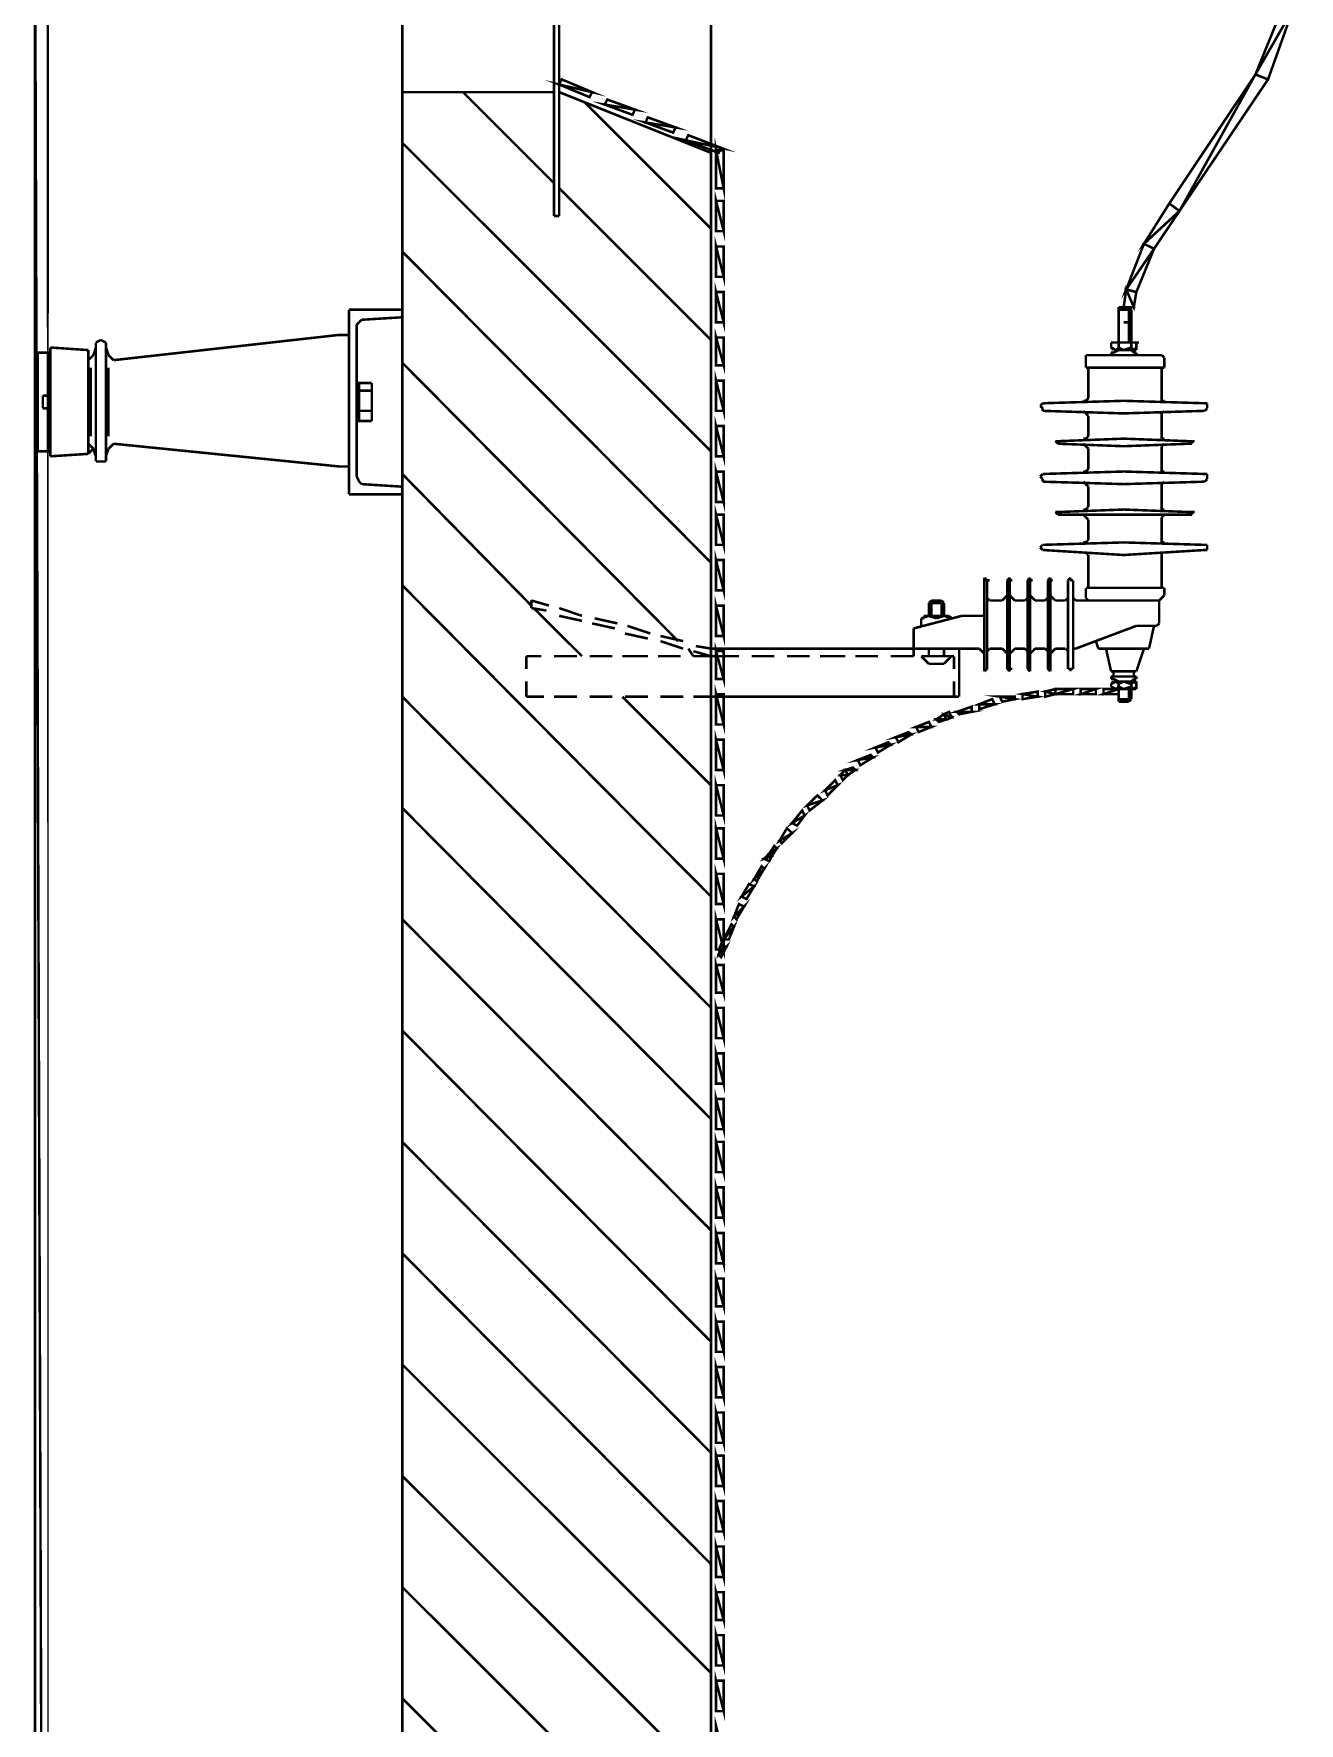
# Model space of a CAD drawing. Header units: metres. Extents: x -593 to 248, y 430 to 1024.
# Drawn here: x -203.34 to -182.14, y 638.51 to 666.82 of the extents above; entities that cross this region are included whole.
import ezdxf

# ---------------------------------------------------------------- set-up
doc = ezdxf.new("R2010")
doc.units = ezdxf.units.M
doc.header["$MEASUREMENT"] = 0
for name, color, linetype in [('C00-00-00-BLACK', 7, 'Continuous'), ('C00-FF-00', 3, 'Continuous'), ('CFF-00-00', 1, 'Continuous')]:
    doc.layers.add(name, color=color, linetype=linetype)

msp = doc.modelspace()

# ---------------------------------------------------------------- linework, layer by layer
at = {"layer": 'C00-00-00-BLACK', "const_width": 0.0423}
for points in [[(-194.621, 663.765), (-194.621, 678.304)], [(-194.535, 678.304), (-194.535, 663.765)], [(-197.164, 670.293), (-197.164, 568.349)], [(-191.992, 670.039), (-191.992, 567.33)], [(-194.621, 665.842), (-197.164, 665.842)], [(-194.621, 664.315), (-196.148, 665.842)], [(-191.992, 664.824), (-194.535, 665.842)], [(-191.992, 663.553), (-194.112, 665.673)], [(-191.992, 659.823), (-197.164, 664.993)], [(-191.992, 661.689), (-194.535, 664.231)], [(-194.535, 663.765), (-194.621, 663.765)], [(-191.992, 657.957), (-197.164, 663.17)], [(-197.164, 662.196), (-198.056, 662.196)], [(-198.056, 659.101), (-198.056, 662.196)], [(-197.971, 662.196), (-198.056, 662.196)], [(-184.993, 662.239), (-185.163, 662.239)], [(-185.163, 662.239), (-185.163, 662.196)], [(-185.163, 661.646), (-185.163, 662.196)], [(-185.163, 661.646), (-185.163, 662.196)], [(-184.95, 662.196), (-185.163, 662.196)], [(-184.993, 662.239), (-184.95, 662.196)], [(-184.993, 661.646), (-184.993, 662.196)], [(-184.95, 661.646), (-184.95, 662.196)], [(-197.886, 661.985), (-197.929, 661.943)], [(-197.929, 661.943), (-197.929, 659.4)], [(-197.845, 662.027), (-197.886, 661.985)], [(-197.164, 662.069), (-197.845, 662.027)], [(-185.078, 661.985), (-184.993, 661.985)], [(-202.213, 661.689), (-202.297, 661.646)], [(-202.297, 661.646), (-202.297, 661.562)], [(-202.128, 661.646), (-202.213, 661.689)], [(-202.128, 661.562), (-202.128, 661.646)], [(-198.225, 661.773), (-202.001, 661.35)], [(-198.056, 661.773), (-198.225, 661.773)], [(-185.205, 661.646), (-185.289, 661.646)], [(-185.248, 661.646), (-185.289, 661.646)], [(-185.289, 661.646), (-185.289, 661.562)], [(-184.866, 661.646), (-185.248, 661.646)], [(-185.163, 661.646), (-185.205, 661.646)], [(-185.078, 661.646), (-185.163, 661.646)], [(-185.163, 661.562), (-185.163, 661.646)], [(-184.95, 661.646), (-185.078, 661.646)], [(-184.909, 661.646), (-184.95, 661.646)], [(-184.95, 661.562), (-184.95, 661.646)], [(-184.866, 661.646), (-184.909, 661.646)], [(-184.866, 661.646), (-184.824, 661.646)], [(-184.866, 661.562), (-184.866, 661.646)], [(-203.059, 661.477), (-203.273, 661.477)], [(-203.273, 661.477), (-203.273, 659.823)], [(-203.102, 661.477), (-203.102, 659.823)], [(-203.059, 661.562), (-203.059, 659.739)], [(-203.059, 661.562), (-202.424, 661.519)], [(-202.424, 661.519), (-202.424, 659.78)], [(-202.34, 661.434), (-202.424, 661.35)], [(-202.297, 661.562), (-202.34, 661.434)], [(-202.297, 661.562), (-202.297, 659.739)], [(-202.128, 661.562), (-202.085, 661.434)], [(-202.128, 661.562), (-202.128, 659.739)], [(-202.085, 661.434), (-202.001, 661.35)], [(-185.671, 661.434), (-185.712, 661.434)], [(-185.712, 661.434), (-185.712, 661.223)], [(-184.483, 661.434), (-185.671, 661.434)], [(-185.289, 661.562), (-185.205, 661.519)], [(-185.289, 661.562), (-185.248, 661.519)], [(-185.248, 661.477), (-185.289, 661.477)], [(-185.289, 661.477), (-185.289, 661.434)], [(-185.163, 661.519), (-185.248, 661.477)], [(-184.866, 661.519), (-185.248, 661.519)], [(-185.205, 661.519), (-185.163, 661.562)], [(-185.163, 661.562), (-185.078, 661.519)], [(-185.078, 661.519), (-184.95, 661.562)], [(-184.95, 661.562), (-184.909, 661.519)], [(-184.95, 661.519), (-184.909, 661.477)], [(-184.909, 661.519), (-184.866, 661.562)], [(-184.866, 661.477), (-184.909, 661.477)], [(-184.866, 661.562), (-184.866, 661.519)], [(-184.866, 661.434), (-184.866, 661.477)], [(-184.441, 661.434), (-184.483, 661.434)], [(-184.398, 661.393), (-184.441, 661.434)], [(-184.398, 661.393), (-184.398, 661.223)], [(-202.381, 661.223), (-202.381, 660.076)], [(-202.085, 661.223), (-202.085, 660.076)], [(-192.542, 656.642), (-197.164, 661.307)], [(-184.398, 661.223), (-185.712, 661.223)], [(-185.671, 661.223), (-185.671, 660.712)], [(-184.441, 661.223), (-184.441, 660.712)], [(-203.102, 660.754), (-203.186, 660.754)], [(-203.186, 660.754), (-203.143, 660.754)], [(-203.186, 660.542), (-203.186, 660.754)], [(-203.186, 660.754), (-203.186, 660.585)], [(-203.186, 660.754), (-203.186, 660.542)], [(-197.675, 660.967), (-197.929, 660.967)], [(-197.886, 660.967), (-197.886, 660.331)], [(-197.675, 660.839), (-197.886, 660.839)], [(-197.675, 660.967), (-197.675, 660.331)], [(-203.102, 660.542), (-203.186, 660.542)], [(-197.675, 660.501), (-197.886, 660.501)], [(-186.436, 660.628), (-186.477, 660.585)], [(-186.477, 660.585), (-186.436, 660.542)], [(-185.078, 660.669), (-186.436, 660.628)], [(-186.436, 660.628), (-186.393, 660.628)], [(-186.436, 660.542), (-186.436, 660.501)], [(-185.078, 660.458), (-186.436, 660.501)], [(-185.078, 660.458), (-186.436, 660.501)], [(-185.755, 660.669), (-185.712, 660.669)], [(-185.712, 660.458), (-185.755, 660.501)], [(-185.712, 660.669), (-185.671, 660.712)], [(-183.721, 660.628), (-185.078, 660.669)], [(-183.721, 660.501), (-185.078, 660.458)], [(-185.078, 660.458), (-183.721, 660.501)], [(-184.441, 660.712), (-184.441, 660.669)], [(-184.441, 660.669), (-184.398, 660.669)], [(-184.398, 660.501), (-184.441, 660.458)], [(-183.679, 660.628), (-183.721, 660.628)], [(-183.721, 660.501), (-183.679, 660.542)], [(-183.679, 660.585), (-183.679, 660.628)], [(-183.679, 660.542), (-183.679, 660.585)], [(-197.675, 660.331), (-197.929, 660.331)], [(-185.671, 660.415), (-185.712, 660.458)], [(-185.671, 660.415), (-185.671, 660.076)], [(-184.441, 660.458), (-184.441, 660.415)], [(-184.441, 660.415), (-184.441, 660.076)], [(-202.34, 659.866), (-202.424, 659.95)], [(-202.085, 659.866), (-202.043, 659.908)], [(-202.043, 659.908), (-202.001, 659.95)], [(-202.001, 659.95), (-198.225, 659.569)], [(-186.181, 659.992), (-186.223, 659.992)], [(-186.223, 659.992), (-186.181, 659.95)], [(-185.078, 660.035), (-186.181, 659.992)], [(-186.181, 659.992), (-186.14, 659.992)], [(-185.078, 659.908), (-186.181, 659.95)], [(-186.181, 659.95), (-186.14, 659.95)], [(-185.755, 660.035), (-185.712, 660.035)], [(-185.712, 659.908), (-185.755, 659.95)], [(-185.712, 660.035), (-185.671, 660.076)], [(-185.671, 659.866), (-185.712, 659.908)], [(-183.975, 659.992), (-185.078, 660.035)], [(-183.975, 659.95), (-185.078, 659.908)], [(-184.441, 660.076), (-184.441, 660.035)], [(-184.441, 660.035), (-184.398, 660.035)], [(-184.398, 659.95), (-184.441, 659.908)], [(-184.441, 659.908), (-184.441, 659.866)], [(-183.932, 659.992), (-183.975, 659.992)], [(-183.975, 659.95), (-183.932, 659.95)], [(-183.932, 659.95), (-183.932, 659.992)], [(-183.932, 659.992), (-183.891, 659.992)], [(-203.316, 659.823), (-203.102, 659.823)], [(-203.059, 659.823), (-203.273, 659.823)], [(-203.059, 659.739), (-202.424, 659.78)], [(-202.424, 659.78), (-202.34, 659.866)], [(-202.34, 659.866), (-202.297, 659.739)], [(-202.297, 659.739), (-202.297, 659.653)], [(-202.297, 659.653), (-202.213, 659.653)], [(-202.213, 659.653), (-202.128, 659.653)], [(-202.128, 659.739), (-202.085, 659.866)], [(-202.128, 659.653), (-202.128, 659.739)], [(-185.671, 659.866), (-185.671, 659.527)], [(-184.441, 659.866), (-184.441, 659.527)], [(-198.056, 659.569), (-198.225, 659.569)], [(-197.929, 659.4), (-197.886, 659.314)], [(-195.003, 657.238), (-197.164, 659.443)], [(-186.436, 659.443), (-186.477, 659.4)], [(-186.477, 659.4), (-186.436, 659.357)], [(-185.078, 659.484), (-186.436, 659.443)], [(-186.436, 659.443), (-186.393, 659.443)], [(-186.436, 659.357), (-186.436, 659.314)], [(-185.755, 659.484), (-185.712, 659.484)], [(-185.712, 659.484), (-185.671, 659.527)], [(-183.721, 659.443), (-185.078, 659.484)], [(-184.441, 659.527), (-184.441, 659.484)], [(-184.441, 659.484), (-184.398, 659.484)], [(-183.679, 659.443), (-183.721, 659.443)], [(-183.721, 659.314), (-183.679, 659.357)], [(-183.679, 659.4), (-183.679, 659.443)], [(-183.679, 659.357), (-183.679, 659.4)], [(-197.164, 659.101), (-198.056, 659.101)], [(-197.971, 659.101), (-198.056, 659.101)], [(-197.886, 659.314), (-197.845, 659.273)], [(-197.164, 659.23), (-197.845, 659.273)], [(-185.078, 659.273), (-186.436, 659.314)], [(-185.712, 659.273), (-185.755, 659.314)], [(-185.671, 659.23), (-185.712, 659.273)], [(-185.671, 659.23), (-185.671, 658.889)], [(-183.721, 659.314), (-185.078, 659.273)], [(-184.398, 659.314), (-184.441, 659.273)], [(-184.441, 659.273), (-184.441, 659.23)], [(-184.441, 659.23), (-184.441, 658.889)], [(-186.181, 658.805), (-186.223, 658.805)], [(-186.223, 658.805), (-186.181, 658.762)], [(-185.078, 658.847), (-186.181, 658.805)], [(-186.181, 658.805), (-186.14, 658.805)], [(-185.755, 658.847), (-185.712, 658.847)], [(-185.712, 658.847), (-185.671, 658.889)], [(-185.078, 658.847), (-183.975, 658.805)], [(-184.441, 658.889), (-184.441, 658.847)], [(-184.441, 658.847), (-184.398, 658.847)], [(-183.932, 658.805), (-183.975, 658.805)], [(-183.932, 658.762), (-183.932, 658.805)], [(-183.932, 658.805), (-183.891, 658.805)], [(-185.078, 658.762), (-186.181, 658.762)], [(-186.181, 658.762), (-186.14, 658.762)], [(-185.712, 658.719), (-185.755, 658.762)], [(-185.671, 658.678), (-185.712, 658.719)], [(-185.671, 658.678), (-185.671, 658.339)], [(-183.975, 658.762), (-185.078, 658.762)], [(-184.398, 658.762), (-184.441, 658.719)], [(-184.441, 658.719), (-184.441, 658.678)], [(-184.441, 658.678), (-184.441, 658.339)], [(-183.975, 658.762), (-183.932, 658.762)], [(-186.436, 658.255), (-186.477, 658.212)], [(-186.477, 658.212), (-186.436, 658.169)], [(-185.078, 658.296), (-186.436, 658.255)], [(-186.436, 658.255), (-186.393, 658.255)], [(-185.755, 658.296), (-185.712, 658.296)], [(-185.712, 658.296), (-185.671, 658.339)], [(-183.721, 658.255), (-185.078, 658.296)], [(-184.441, 658.339), (-184.441, 658.296)], [(-184.441, 658.296), (-184.398, 658.296)], [(-183.679, 658.255), (-183.721, 658.255)], [(-183.679, 658.212), (-183.679, 658.255)], [(-183.679, 658.169), (-183.679, 658.212)], [(-185.078, 658.085), (-186.436, 658.169)], [(-186.436, 658.169), (-186.393, 658.169)], [(-185.712, 658.127), (-185.755, 658.127)], [(-185.671, 658.085), (-185.712, 658.127)], [(-185.671, 658.085), (-185.671, 657.534)], [(-183.721, 658.169), (-185.078, 658.085)], [(-184.398, 658.127), (-184.441, 658.127)], [(-184.441, 658.127), (-184.441, 658.085)], [(-184.441, 658.085), (-184.441, 657.534)], [(-183.721, 658.169), (-183.679, 658.169)], [(-187.366, 657.661), (-187.412, 657.704)], [(-187.412, 657.704), (-187.412, 657.661)], [(-187.412, 657.661), (-187.412, 656.177)], [(-187.412, 657.661), (-187.366, 657.661)], [(-187.366, 657.661), (-187.366, 656.177)], [(-187.366, 657.661), (-187.325, 657.661)], [(-186.986, 657.704), (-187.029, 657.661)], [(-187.029, 657.661), (-187.029, 656.177)], [(-186.986, 657.661), (-186.986, 657.704)], [(-186.986, 657.661), (-186.986, 656.177)], [(-186.986, 657.661), (-186.943, 657.661)], [(-186.647, 657.704), (-186.689, 657.661)], [(-186.689, 657.661), (-186.689, 656.177)], [(-186.689, 657.661), (-186.647, 657.661)], [(-186.647, 657.661), (-186.647, 657.704)], [(-186.647, 657.661), (-186.647, 656.177)], [(-186.647, 657.661), (-186.604, 657.661)], [(-186.308, 657.704), (-186.35, 657.661)], [(-186.35, 657.661), (-186.35, 656.177)], [(-186.35, 657.661), (-186.308, 657.661)], [(-186.308, 657.661), (-186.308, 657.704)], [(-186.308, 657.661), (-186.308, 656.177)], [(-186.308, 657.661), (-186.267, 657.661)], [(-185.97, 657.704), (-186.011, 657.661)], [(-186.011, 657.661), (-186.011, 656.177)], [(-185.97, 657.661), (-185.97, 657.704)], [(-185.925, 657.661), (-185.97, 657.661)], [(-185.925, 657.661), (-185.925, 656.177)], [(-191.992, 652.362), (-197.164, 657.577)], [(-187.366, 657.407), (-187.366, 657.365)], [(-187.366, 657.365), (-187.325, 657.323)], [(-187.112, 657.323), (-187.07, 657.365)], [(-187.07, 657.365), (-187.029, 657.407)], [(-186.986, 657.407), (-186.943, 657.365)], [(-186.943, 657.365), (-186.902, 657.323)], [(-186.732, 657.323), (-186.689, 657.365)], [(-186.689, 657.365), (-186.689, 657.407)], [(-186.647, 657.407), (-186.604, 657.365)], [(-186.604, 657.365), (-186.562, 657.323)], [(-186.393, 657.323), (-186.35, 657.365)], [(-186.35, 657.365), (-186.35, 657.407)], [(-186.308, 657.407), (-186.267, 657.365)], [(-186.267, 657.365), (-186.223, 657.323)], [(-186.054, 657.323), (-186.011, 657.365)], [(-186.011, 657.365), (-186.011, 657.407)], [(-185.925, 657.407), (-185.925, 657.365)], [(-185.925, 657.365), (-185.882, 657.323)], [(-184.398, 657.534), (-185.712, 657.534)], [(-185.712, 657.534), (-185.712, 657.407)], [(-185.712, 657.407), (-185.712, 657.365)], [(-185.712, 657.365), (-185.671, 657.323)], [(-184.483, 657.323), (-184.441, 657.365)], [(-184.441, 657.365), (-184.398, 657.407)], [(-184.398, 657.534), (-184.398, 657.407)], [(-194.707, 657.238), (-195.003, 657.323)], [(-195.003, 657.196), (-195.003, 657.323)], [(-194.748, 657.154), (-195.003, 657.196)], [(-194.153, 656.389), (-194.96, 657.196)], [(-194.153, 657.065), (-194.535, 657.196)], [(-188.343, 657.281), (-188.3, 657.323)], [(-188.343, 657.281), (-188.343, 657.065)], [(-188.09, 657.281), (-188.343, 657.281)], [(-188.3, 657.323), (-188.131, 657.323)], [(-188.3, 657.281), (-188.3, 657.065)], [(-188.09, 657.281), (-188.131, 657.323)], [(-188.131, 657.281), (-188.131, 657.065)], [(-188.09, 657.281), (-188.09, 657.065)], [(-187.112, 657.323), (-187.325, 657.323)], [(-186.732, 657.323), (-186.902, 657.323)], [(-186.393, 657.323), (-186.562, 657.323)], [(-186.054, 657.323), (-186.223, 657.323)], [(-185.882, 657.323), (-184.483, 657.323)], [(-184.483, 657.323), (-184.527, 657.323)], [(-184.483, 657.281), (-184.483, 657.323)], [(-184.483, 656.982), (-184.483, 657.281)], [(-194.153, 656.982), (-194.535, 657.065)], [(-193.603, 656.855), (-193.984, 656.939)], [(-193.56, 656.939), (-193.942, 657.024)], [(-193.008, 656.769), (-193.391, 656.898)], [(-187.793, 657.065), (-188.597, 656.855)], [(-188.597, 656.855), (-188.597, 656.516)], [(-188.343, 657.065), (-188.47, 657.024)], [(-188.47, 657.024), (-188.427, 657.024)], [(-188.47, 657.024), (-188.47, 656.898)], [(-188.427, 657.065), (-188.004, 657.065)], [(-188.216, 657.024), (-188.343, 657.065)], [(-188.09, 657.065), (-188.216, 657.024)], [(-187.961, 657.024), (-188.09, 657.065)], [(-187.961, 657.024), (-188.004, 657.065)], [(-187.412, 657.065), (-187.793, 657.065)], [(-185.882, 656.516), (-184.866, 656.898)], [(-184.527, 656.898), (-184.866, 656.898)], [(-184.57, 656.898), (-184.654, 656.516)], [(-184.527, 656.898), (-184.483, 656.939)], [(-184.483, 656.939), (-184.483, 656.982)], [(-193.05, 656.685), (-193.434, 656.769)], [(-192.458, 656.642), (-192.838, 656.728)], [(-192.458, 656.516), (-192.838, 656.642)], [(-192.288, 656.389), (-192.372, 656.516)], [(-191.992, 656.516), (-192.246, 656.559)], [(-187.497, 656.516), (-191.992, 656.516)], [(-188.597, 656.389), (-188.597, 656.516)], [(-188.343, 656.516), (-188.343, 656.389)], [(-188.09, 656.516), (-188.09, 656.389)], [(-187.835, 655.711), (-187.835, 656.516)], [(-187.454, 656.473), (-187.497, 656.516)], [(-187.325, 656.516), (-187.366, 656.473)], [(-187.112, 656.516), (-187.325, 656.516)], [(-187.07, 656.473), (-187.112, 656.516)], [(-186.902, 656.516), (-186.943, 656.473)], [(-186.732, 656.516), (-186.902, 656.516)], [(-186.689, 656.473), (-186.732, 656.516)], [(-186.562, 656.516), (-186.604, 656.473)], [(-186.393, 656.516), (-186.562, 656.516)], [(-186.35, 656.473), (-186.393, 656.516)], [(-186.223, 656.516), (-186.267, 656.473)], [(-186.054, 656.516), (-186.223, 656.516)], [(-186.011, 656.473), (-186.054, 656.516)], [(-185.882, 656.516), (-185.925, 656.516)], [(-185.925, 656.516), (-185.925, 656.473)], [(-185.544, 656.642), (-185.502, 656.516)], [(-184.654, 656.516), (-185.502, 656.516)], [(-185.375, 656.516), (-185.289, 656.136)], [(-184.739, 656.516), (-184.866, 656.136)], [(-194.834, 656.389), (-195.087, 656.389)], [(-195.087, 656.177), (-195.087, 656.389)], [(-194.238, 656.389), (-194.621, 656.389)], [(-193.646, 656.389), (-194.026, 656.389)], [(-193.05, 656.389), (-193.476, 656.389)], [(-192.499, 656.389), (-192.881, 656.389)], [(-191.992, 656.389), (-192.288, 656.473)], [(-191.992, 656.389), (-192.288, 656.389)], [(-191.992, 656.389), (-191.524, 656.389)], [(-191.311, 656.389), (-190.931, 656.389)], [(-190.719, 656.389), (-190.339, 656.389)], [(-190.166, 656.389), (-189.743, 656.389)], [(-189.574, 656.389), (-189.192, 656.389)], [(-188.981, 656.389), (-188.597, 656.389)], [(-188.47, 656.389), (-187.961, 656.389)], [(-188.47, 656.389), (-188.343, 656.262)], [(-187.961, 656.389), (-188.47, 656.389)], [(-188.47, 656.389), (-188.427, 656.389)], [(-188.386, 656.389), (-187.92, 656.389)], [(-188.343, 656.262), (-188.216, 656.262)], [(-188.216, 656.262), (-188.09, 656.262)], [(-188.216, 656.262), (-188.174, 656.262)], [(-188.09, 656.262), (-187.961, 656.389)], [(-187.961, 656.389), (-187.92, 656.389)], [(-187.92, 656.177), (-187.92, 656.389)], [(-187.412, 656.432), (-187.454, 656.473)], [(-187.366, 656.473), (-187.366, 656.432)], [(-187.029, 656.432), (-187.07, 656.473)], [(-186.943, 656.473), (-186.986, 656.432)], [(-186.689, 656.432), (-186.689, 656.473)], [(-186.604, 656.473), (-186.647, 656.432)], [(-186.35, 656.432), (-186.35, 656.473)], [(-186.267, 656.473), (-186.308, 656.432)], [(-186.011, 656.432), (-186.011, 656.473)], [(-195.087, 655.711), (-195.087, 655.966)], [(-187.92, 655.711), (-187.92, 655.966)], [(-187.412, 656.177), (-187.412, 656.136)], [(-187.412, 656.136), (-187.366, 656.177)], [(-187.029, 656.177), (-186.986, 656.177)], [(-187.029, 656.177), (-186.986, 656.136)], [(-186.986, 656.136), (-186.986, 656.177)], [(-186.986, 656.177), (-186.943, 656.177)], [(-186.689, 656.177), (-186.647, 656.136)], [(-186.647, 656.136), (-186.647, 656.177)], [(-186.35, 656.177), (-186.308, 656.136)], [(-186.308, 656.136), (-186.308, 656.177)], [(-186.011, 656.177), (-185.97, 656.177)], [(-185.97, 656.177), (-185.97, 656.136)], [(-185.97, 656.136), (-185.97, 656.177)], [(-185.97, 656.177), (-185.925, 656.177)], [(-185.289, 656.136), (-184.866, 656.136)], [(-185.289, 656.05), (-184.866, 656.05)], [(-185.289, 656.007), (-185.289, 656.05)], [(-185.248, 656.007), (-185.289, 656.007)], [(-185.205, 655.966), (-185.289, 655.923)], [(-185.289, 655.923), (-185.248, 655.966)], [(-185.248, 656.136), (-185.248, 656.05)], [(-185.163, 655.966), (-185.248, 656.007)], [(-185.248, 655.966), (-184.866, 655.966)], [(-185.163, 655.923), (-185.205, 655.966)], [(-185.078, 655.966), (-185.163, 655.923)], [(-184.95, 655.923), (-185.078, 655.966)], [(-184.909, 656.007), (-184.95, 655.966)], [(-184.909, 655.966), (-184.95, 655.923)], [(-184.909, 656.136), (-184.909, 656.05)], [(-184.866, 656.007), (-184.909, 656.007)], [(-184.866, 655.923), (-184.909, 655.966)], [(-184.866, 656.05), (-184.866, 656.007)], [(-184.866, 655.966), (-184.866, 655.923)], [(-191.992, 650.496), (-197.164, 655.711)], [(-194.791, 655.711), (-195.087, 655.711)], [(-194.238, 655.711), (-194.621, 655.711)], [(-193.646, 655.711), (-194.026, 655.711)], [(-191.992, 654.227), (-193.476, 655.711)], [(-193.05, 655.711), (-193.434, 655.711)], [(-192.458, 655.711), (-192.838, 655.711)], [(-191.992, 655.711), (-192.288, 655.711)], [(-191.992, 655.711), (-187.835, 655.711)], [(-185.289, 655.88), (-185.289, 655.923)], [(-185.289, 655.88), (-185.205, 655.839)], [(-185.248, 655.839), (-185.289, 655.88)], [(-185.248, 655.839), (-184.866, 655.839)], [(-185.248, 655.839), (-184.866, 655.839)], [(-185.205, 655.839), (-185.163, 655.88)], [(-185.163, 655.923), (-185.163, 655.88)], [(-185.163, 655.88), (-185.078, 655.839)], [(-185.163, 655.839), (-185.163, 655.67)], [(-185.163, 655.839), (-185.163, 655.67)], [(-184.95, 655.67), (-185.163, 655.67)], [(-185.163, 655.627), (-185.163, 655.67)], [(-185.078, 655.839), (-184.95, 655.88)], [(-184.993, 655.839), (-184.993, 655.67)], [(-184.993, 655.627), (-184.95, 655.67)], [(-184.95, 655.923), (-184.95, 655.88)], [(-184.95, 655.88), (-184.909, 655.839)], [(-184.95, 655.839), (-184.95, 655.67)], [(-184.909, 655.839), (-184.866, 655.88)], [(-184.866, 655.923), (-184.866, 655.88)], [(-184.866, 655.88), (-184.866, 655.839)], [(-184.993, 655.627), (-185.163, 655.627)], [(-191.992, 648.631), (-197.164, 653.846)], [(-191.992, 646.766), (-197.164, 651.981)], [(-191.992, 644.9), (-197.164, 650.116)], [(-191.992, 643.039), (-197.164, 648.25)], [(-191.992, 641.173), (-197.164, 646.384)], [(-191.992, 639.35), (-197.164, 644.52)], [(-191.992, 637.485), (-197.164, 642.654)], [(-191.992, 635.619), (-197.164, 640.79)], [(-191.992, 633.753), (-197.164, 638.926)]]:
    msp.add_lwpolyline(points, dxfattribs=at)
at = {"layer": 'C00-FF-00', "const_width": 0.0423}
for points in [[(-194.026, 665.758), (-193.984, 665.842), (-194.535, 665.969), (-194.026, 665.758)], [(-193.984, 665.842), (-194.535, 665.969), (-194.492, 666.055), (-193.984, 665.842)], [(-193.307, 665.462), (-193.264, 665.549), (-193.773, 665.633), (-193.307, 665.462)], [(-193.264, 665.549), (-193.773, 665.633), (-193.73, 665.718), (-193.264, 665.549)], [(-192.626, 665.163), (-192.585, 665.25), (-193.092, 665.334), (-192.626, 665.163)], [(-192.585, 665.25), (-193.092, 665.334), (-193.05, 665.419), (-192.585, 665.25)], [(-191.864, 664.824), (-191.823, 664.908), (-192.415, 665.035), (-191.864, 664.824)], [(-191.823, 664.908), (-192.415, 665.035), (-192.372, 665.12), (-191.823, 664.908)], [(-191.907, 664.231), (-191.78, 664.231), (-191.907, 664.867), (-191.907, 664.231)], [(-191.78, 664.231), (-191.907, 664.867), (-191.78, 664.867), (-191.78, 664.231)], [(-191.907, 663.512), (-191.78, 663.512), (-191.907, 664.019), (-191.907, 663.512)], [(-191.78, 663.512), (-191.907, 664.019), (-191.78, 664.019), (-191.78, 663.512)], [(-191.907, 662.747), (-191.78, 662.747), (-191.907, 663.254), (-191.907, 662.747)], [(-191.78, 662.747), (-191.907, 663.254), (-191.78, 663.254), (-191.78, 662.747)], [(-191.78, 661.985), (-191.907, 662.492), (-191.78, 662.492), (-191.78, 661.985)], [(-191.907, 661.985), (-191.78, 661.985), (-191.907, 662.492), (-191.907, 661.985)], [(-191.78, 661.265), (-191.907, 661.73), (-191.78, 661.73), (-191.78, 661.265)], [(-191.907, 661.265), (-191.78, 661.265), (-191.907, 661.73), (-191.907, 661.265)], [(-191.907, 660.501), (-191.78, 660.501), (-191.907, 661.008), (-191.907, 660.501)], [(-191.78, 660.501), (-191.907, 661.008), (-191.78, 661.008), (-191.78, 660.501)], [(-191.78, 659.739), (-191.907, 660.246), (-191.78, 660.246), (-191.78, 659.739)], [(-191.907, 659.739), (-191.78, 659.739), (-191.907, 660.246), (-191.907, 659.739)], [(-191.907, 658.974), (-191.78, 658.974), (-191.907, 659.481), (-191.907, 658.974)], [(-191.78, 658.974), (-191.907, 659.481), (-191.78, 659.481), (-191.78, 658.974)], [(-191.907, 658.255), (-191.78, 658.255), (-191.907, 658.762), (-191.907, 658.255)], [(-191.78, 658.255), (-191.907, 658.762), (-191.78, 658.762), (-191.78, 658.255)], [(-191.78, 657.493), (-191.907, 658), (-191.78, 658), (-191.78, 657.493)], [(-191.907, 657.493), (-191.78, 657.493), (-191.907, 658), (-191.907, 657.493)], [(-191.907, 656.728), (-191.78, 656.728), (-191.907, 657.235), (-191.907, 656.728)], [(-191.78, 656.728), (-191.907, 657.235), (-191.78, 657.235), (-191.78, 656.728)], [(-191.907, 656.007), (-191.78, 656.007), (-191.907, 656.473), (-191.907, 656.007)], [(-191.78, 656.007), (-191.907, 656.473), (-191.78, 656.473), (-191.78, 656.007)], [(-191.78, 655.245), (-191.907, 655.754), (-191.78, 655.754), (-191.78, 655.245)], [(-191.907, 655.245), (-191.78, 655.245), (-191.907, 655.754), (-191.907, 655.245)], [(-187.282, 655.67), (-187.239, 655.584), (-187.497, 655.584), (-187.282, 655.67)], [(-186.902, 655.711), (-186.902, 655.67), (-187.155, 655.711), (-186.902, 655.711)], [(-186.902, 655.67), (-187.155, 655.711), (-187.112, 655.627), (-186.902, 655.67)], [(-186.52, 655.797), (-186.52, 655.711), (-186.773, 655.754), (-186.52, 655.797)], [(-186.52, 655.711), (-186.773, 655.754), (-186.773, 655.67), (-186.52, 655.711)], [(-186.223, 655.839), (-186.223, 655.754), (-186.393, 655.797), (-186.223, 655.839)], [(-186.223, 655.754), (-186.393, 655.797), (-186.393, 655.711), (-186.223, 655.754)], [(-186.223, 655.754), (-185.925, 655.839), (-185.925, 655.754), (-186.223, 655.754)], [(-186.223, 655.839), (-186.223, 655.754), (-185.925, 655.839), (-186.223, 655.839)], [(-185.798, 655.754), (-185.544, 655.839), (-185.544, 655.754), (-185.798, 655.754)], [(-185.798, 655.839), (-185.798, 655.754), (-185.544, 655.839), (-185.798, 655.839)], [(-185.416, 655.754), (-185.163, 655.839), (-185.163, 655.754), (-185.416, 655.754)], [(-185.416, 655.839), (-185.416, 655.754), (-185.163, 655.839), (-185.416, 655.839)], [(-188.09, 655.415), (-188.047, 655.331), (-188.216, 655.331), (-188.09, 655.415)], [(-188.004, 655.457), (-187.961, 655.373), (-188.09, 655.415), (-188.004, 655.457)], [(-187.961, 655.373), (-188.09, 655.415), (-188.047, 655.331), (-187.961, 655.373)], [(-187.624, 655.543), (-187.624, 655.457), (-187.877, 655.457), (-187.624, 655.543)], [(-187.624, 655.457), (-187.877, 655.457), (-187.835, 655.415), (-187.624, 655.457)], [(-187.239, 655.584), (-187.497, 655.584), (-187.497, 655.5), (-187.239, 655.584)], [(-191.907, 654.482), (-191.78, 654.482), (-191.907, 654.989), (-191.907, 654.482)], [(-188.682, 655.118), (-188.639, 655.077), (-188.896, 655.032), (-188.682, 655.118)], [(-188.639, 655.077), (-188.896, 655.032), (-188.853, 654.947), (-188.639, 655.077)], [(-188.343, 655.288), (-188.3, 655.204), (-188.555, 655.204), (-188.343, 655.288)], [(-188.3, 655.204), (-188.555, 655.204), (-188.513, 655.118), (-188.3, 655.204)], [(-188.047, 655.331), (-188.216, 655.331), (-188.174, 655.288), (-188.047, 655.331)], [(-191.78, 654.482), (-191.907, 654.989), (-191.78, 654.989), (-191.78, 654.482)], [(-189.022, 654.947), (-188.981, 654.905), (-189.237, 654.859), (-189.022, 654.947)], [(-188.981, 654.905), (-189.237, 654.859), (-189.195, 654.775), (-188.981, 654.905)], [(-189.615, 654.523), (-189.574, 654.482), (-189.743, 654.482), (-189.615, 654.523)], [(-189.319, 654.735), (-189.277, 654.693), (-189.534, 654.649), (-189.319, 654.735)], [(-189.277, 654.693), (-189.534, 654.649), (-189.491, 654.563), (-189.277, 654.693)], [(-191.907, 653.72), (-191.78, 653.72), (-191.907, 654.227), (-191.907, 653.72)], [(-189.911, 654.312), (-189.87, 654.227), (-190.081, 654.143), (-189.911, 654.312)], [(-189.87, 654.227), (-190.081, 654.143), (-190.039, 654.057), (-189.87, 654.227)], [(-189.743, 654.482), (-189.7, 654.396), (-189.827, 654.396), (-189.743, 654.482)], [(-189.7, 654.396), (-189.827, 654.396), (-189.784, 654.312), (-189.7, 654.396)], [(-189.574, 654.482), (-189.743, 654.482), (-189.7, 654.396), (-189.574, 654.482)], [(-191.78, 653.72), (-191.907, 654.227), (-191.78, 654.227), (-191.78, 653.72)], [(-190.209, 654.057), (-190.123, 653.973), (-190.38, 653.889), (-190.209, 654.057)], [(-190.123, 653.973), (-190.38, 653.889), (-190.339, 653.804), (-190.123, 653.973)], [(-190.465, 653.804), (-190.423, 653.72), (-190.635, 653.592), (-190.465, 653.804)], [(-190.423, 653.72), (-190.635, 653.592), (-190.549, 653.55), (-190.423, 653.72)], [(-191.78, 652.996), (-191.907, 653.505), (-191.78, 653.505), (-191.78, 652.996)], [(-191.907, 652.996), (-191.78, 652.996), (-191.907, 653.505), (-191.907, 652.996)], [(-190.719, 653.507), (-190.635, 653.423), (-190.846, 653.295), (-190.719, 653.507)], [(-190.635, 653.423), (-190.846, 653.295), (-190.804, 653.254), (-190.635, 653.423)], [(-190.931, 653.211), (-190.888, 653.168), (-191.015, 653.084), (-190.931, 653.211)], [(-190.888, 653.168), (-191.015, 653.084), (-190.972, 653.042), (-190.888, 653.168)], [(-191.907, 652.236), (-191.78, 652.236), (-191.907, 652.743), (-191.907, 652.236)], [(-191.142, 652.87), (-191.101, 652.828), (-191.269, 652.659), (-191.142, 652.87)], [(-191.101, 652.828), (-191.269, 652.659), (-191.227, 652.616), (-191.101, 652.828)], [(-191.015, 653.084), (-190.972, 653.042), (-191.101, 652.996), (-191.015, 653.084)], [(-190.972, 653.042), (-191.101, 652.996), (-191.015, 652.955), (-190.972, 653.042)], [(-191.78, 652.236), (-191.907, 652.743), (-191.78, 652.743), (-191.78, 652.236)], [(-191.354, 652.573), (-191.269, 652.532), (-191.481, 652.362), (-191.354, 652.573)], [(-191.269, 652.532), (-191.481, 652.362), (-191.397, 652.32), (-191.269, 652.532)], [(-191.438, 652.193), (-191.608, 652.023), (-191.565, 651.981), (-191.438, 652.193)], [(-191.78, 651.474), (-191.907, 651.981), (-191.78, 651.981), (-191.78, 651.474)], [(-191.907, 651.474), (-191.78, 651.474), (-191.907, 651.981), (-191.907, 651.474)], [(-191.524, 652.236), (-191.438, 652.193), (-191.608, 652.023), (-191.524, 652.236)], [(-191.65, 651.897), (-191.608, 651.854), (-191.78, 651.641), (-191.65, 651.897)], [(-191.608, 651.854), (-191.78, 651.641), (-191.693, 651.641), (-191.608, 651.854)], [(-191.823, 651.558), (-191.737, 651.515), (-191.864, 651.388), (-191.823, 651.558)], [(-191.737, 651.515), (-191.864, 651.388), (-191.823, 651.345), (-191.737, 651.515)], [(-191.78, 650.75), (-191.907, 651.216), (-191.78, 651.216), (-191.78, 650.75)], [(-191.907, 650.75), (-191.78, 650.75), (-191.907, 651.216), (-191.907, 650.75)], [(-191.907, 649.988), (-191.78, 649.988), (-191.907, 650.496), (-191.907, 649.988)], [(-191.78, 649.988), (-191.907, 650.496), (-191.78, 650.496), (-191.78, 649.988)], [(-191.78, 649.226), (-191.907, 649.734), (-191.78, 649.734), (-191.78, 649.226)], [(-191.907, 649.226), (-191.78, 649.226), (-191.907, 649.734), (-191.907, 649.226)], [(-191.78, 648.463), (-191.907, 648.97), (-191.78, 648.97), (-191.78, 648.463)], [(-191.907, 648.463), (-191.78, 648.463), (-191.907, 648.97), (-191.907, 648.463)], [(-191.907, 647.742), (-191.78, 647.742), (-191.907, 648.25), (-191.907, 647.742)], [(-191.78, 647.742), (-191.907, 648.25), (-191.78, 648.25), (-191.78, 647.742)], [(-191.78, 646.98), (-191.907, 647.488), (-191.78, 647.488), (-191.78, 646.98)], [(-191.907, 646.98), (-191.78, 646.98), (-191.907, 647.488), (-191.907, 646.98)], [(-191.78, 646.216), (-191.907, 646.723), (-191.78, 646.723), (-191.78, 646.216)], [(-191.907, 646.216), (-191.78, 646.216), (-191.907, 646.723), (-191.907, 646.216)], [(-191.907, 645.495), (-191.78, 645.495), (-191.907, 645.961), (-191.907, 645.495)], [(-191.78, 645.495), (-191.907, 645.961), (-191.78, 645.961), (-191.78, 645.495)], [(-191.78, 644.731), (-191.907, 645.239), (-191.78, 645.239), (-191.78, 644.731)], [(-191.907, 644.731), (-191.78, 644.731), (-191.907, 645.239), (-191.907, 644.731)], [(-191.907, 643.969), (-191.78, 643.969), (-191.907, 644.477), (-191.907, 643.969)], [(-191.78, 643.969), (-191.907, 644.477), (-191.78, 644.477), (-191.78, 643.969)], [(-191.907, 643.207), (-191.78, 643.207), (-191.907, 643.715), (-191.907, 643.207)], [(-191.78, 643.207), (-191.907, 643.715), (-191.78, 643.715), (-191.78, 643.207)], [(-191.78, 642.484), (-191.907, 642.993), (-191.78, 642.993), (-191.78, 642.484)], [(-191.907, 642.484), (-191.78, 642.484), (-191.907, 642.993), (-191.907, 642.484)], [(-191.907, 641.722), (-191.78, 641.722), (-191.907, 642.231), (-191.907, 641.722)], [(-191.78, 641.722), (-191.907, 642.231), (-191.78, 642.231), (-191.78, 641.722)], [(-191.907, 640.96), (-191.78, 640.96), (-191.907, 641.469), (-191.907, 640.96)], [(-191.78, 640.96), (-191.907, 641.469), (-191.78, 641.469), (-191.78, 640.96)], [(-191.78, 640.238), (-191.907, 640.704), (-191.78, 640.704), (-191.78, 640.238)], [(-191.907, 640.238), (-191.78, 640.238), (-191.907, 640.704), (-191.907, 640.238)], [(-191.907, 639.476), (-191.78, 639.476), (-191.907, 639.985), (-191.907, 639.476)], [(-191.78, 639.476), (-191.907, 639.985), (-191.78, 639.985), (-191.78, 639.476)], [(-191.907, 638.711), (-191.78, 638.711), (-191.907, 639.22), (-191.907, 638.711)], [(-191.78, 638.711), (-191.907, 639.22), (-191.78, 639.22), (-191.78, 638.711)], [(-191.907, 637.95), (-191.78, 637.95), (-191.907, 638.458), (-191.907, 637.95)]]:
    msp.add_lwpolyline(points, close=True, dxfattribs=at)
for points in [[(-194.535, 665.969), (-194.492, 666.055)], [(-191.907, 664.867), (-191.78, 664.867)], [(-185.163, 655.839), (-185.163, 655.754)]]:
    msp.add_lwpolyline(points, dxfattribs=at)
at = {"layer": 'C00-FF-00'}
for points in [[(-193.984, 665.842), (-194.535, 665.969), (-194.492, 666.055), (-193.984, 665.842)], [(-194.026, 665.758), (-193.984, 665.842), (-194.535, 665.969), (-194.026, 665.758)], [(-193.264, 665.549), (-193.773, 665.633), (-193.73, 665.718), (-193.264, 665.549)], [(-193.307, 665.462), (-193.264, 665.549), (-193.773, 665.633), (-193.307, 665.462)], [(-192.585, 665.25), (-193.092, 665.334), (-193.05, 665.419), (-192.585, 665.25)], [(-192.626, 665.163), (-192.585, 665.25), (-193.092, 665.334), (-192.626, 665.163)], [(-191.823, 664.908), (-192.415, 665.035), (-192.372, 665.12), (-191.823, 664.908)], [(-191.864, 664.824), (-191.823, 664.908), (-192.415, 665.035), (-191.864, 664.824)], [(-191.907, 664.231), (-191.78, 664.231), (-191.907, 664.867), (-191.907, 664.231)], [(-191.78, 664.231), (-191.907, 664.867), (-191.78, 664.867), (-191.78, 664.231)], [(-191.907, 663.512), (-191.78, 663.512), (-191.907, 664.019), (-191.907, 663.512)], [(-191.78, 663.512), (-191.907, 664.019), (-191.78, 664.019), (-191.78, 663.512)], [(-191.907, 662.747), (-191.78, 662.747), (-191.907, 663.254), (-191.907, 662.747)], [(-191.78, 662.747), (-191.907, 663.254), (-191.78, 663.254), (-191.78, 662.747)], [(-191.907, 661.985), (-191.78, 661.985), (-191.907, 662.492), (-191.907, 661.985)], [(-191.78, 661.985), (-191.907, 662.492), (-191.78, 662.492), (-191.78, 661.985)], [(-191.907, 661.265), (-191.78, 661.265), (-191.907, 661.73), (-191.907, 661.265)], [(-191.78, 661.265), (-191.907, 661.73), (-191.78, 661.73), (-191.78, 661.265)], [(-191.907, 660.501), (-191.78, 660.501), (-191.907, 661.008), (-191.907, 660.501)], [(-191.78, 660.501), (-191.907, 661.008), (-191.78, 661.008), (-191.78, 660.501)], [(-191.907, 659.739), (-191.78, 659.739), (-191.907, 660.246), (-191.907, 659.739)], [(-191.78, 659.739), (-191.907, 660.246), (-191.78, 660.246), (-191.78, 659.739)], [(-191.907, 658.974), (-191.78, 658.974), (-191.907, 659.481), (-191.907, 658.974)], [(-191.78, 658.974), (-191.907, 659.481), (-191.78, 659.481), (-191.78, 658.974)], [(-191.907, 658.255), (-191.78, 658.255), (-191.907, 658.762), (-191.907, 658.255)], [(-191.78, 658.255), (-191.907, 658.762), (-191.78, 658.762), (-191.78, 658.255)], [(-191.907, 657.493), (-191.78, 657.493), (-191.907, 658), (-191.907, 657.493)], [(-191.78, 657.493), (-191.907, 658), (-191.78, 658), (-191.78, 657.493)], [(-191.907, 656.728), (-191.78, 656.728), (-191.907, 657.235), (-191.907, 656.728)], [(-191.78, 656.728), (-191.907, 657.235), (-191.78, 657.235), (-191.78, 656.728)], [(-191.907, 656.007), (-191.78, 656.007), (-191.907, 656.473), (-191.907, 656.007)], [(-191.78, 656.007), (-191.907, 656.473), (-191.78, 656.473), (-191.78, 656.007)], [(-191.907, 655.245), (-191.78, 655.245), (-191.907, 655.754), (-191.907, 655.245)], [(-191.78, 655.245), (-191.907, 655.754), (-191.78, 655.754), (-191.78, 655.245)], [(-186.902, 655.711), (-186.902, 655.67), (-187.155, 655.711), (-186.902, 655.711)], [(-186.902, 655.67), (-187.155, 655.711), (-187.112, 655.627), (-186.902, 655.67)], [(-186.52, 655.797), (-186.52, 655.711), (-186.773, 655.754), (-186.52, 655.797)], [(-186.52, 655.711), (-186.773, 655.754), (-186.773, 655.67), (-186.52, 655.711)], [(-186.223, 655.839), (-186.223, 655.754), (-186.393, 655.797), (-186.223, 655.839)], [(-186.223, 655.754), (-186.393, 655.797), (-186.393, 655.711), (-186.223, 655.754)], [(-186.223, 655.839), (-186.223, 655.754), (-185.925, 655.839), (-186.223, 655.839)], [(-186.223, 655.754), (-185.925, 655.839), (-185.925, 655.754), (-186.223, 655.754)], [(-185.798, 655.839), (-185.798, 655.754), (-185.544, 655.839), (-185.798, 655.839)], [(-185.798, 655.754), (-185.544, 655.839), (-185.544, 655.754), (-185.798, 655.754)], [(-185.416, 655.839), (-185.416, 655.754), (-185.163, 655.839), (-185.416, 655.839)], [(-185.416, 655.754), (-185.163, 655.839), (-185.163, 655.754), (-185.416, 655.754)], [(-188.09, 655.415), (-188.047, 655.331), (-188.216, 655.331), (-188.09, 655.415)], [(-188.004, 655.457), (-187.961, 655.373), (-188.09, 655.415), (-188.004, 655.457)], [(-187.961, 655.373), (-188.09, 655.415), (-188.047, 655.331), (-187.961, 655.373)], [(-187.624, 655.543), (-187.624, 655.457), (-187.877, 655.457), (-187.624, 655.543)], [(-187.624, 655.457), (-187.877, 655.457), (-187.835, 655.415), (-187.624, 655.457)], [(-187.282, 655.67), (-187.239, 655.584), (-187.497, 655.584), (-187.282, 655.67)], [(-187.239, 655.584), (-187.497, 655.584), (-187.497, 655.5), (-187.239, 655.584)], [(-188.682, 655.118), (-188.639, 655.077), (-188.896, 655.032), (-188.682, 655.118)], [(-188.343, 655.288), (-188.3, 655.204), (-188.555, 655.204), (-188.343, 655.288)], [(-188.3, 655.204), (-188.555, 655.204), (-188.513, 655.118), (-188.3, 655.204)], [(-188.047, 655.331), (-188.216, 655.331), (-188.174, 655.288), (-188.047, 655.331)], [(-191.907, 654.482), (-191.78, 654.482), (-191.907, 654.989), (-191.907, 654.482)], [(-191.78, 654.482), (-191.907, 654.989), (-191.78, 654.989), (-191.78, 654.482)], [(-189.022, 654.947), (-188.981, 654.905), (-189.237, 654.859), (-189.022, 654.947)], [(-188.981, 654.905), (-189.237, 654.859), (-189.195, 654.775), (-188.981, 654.905)], [(-188.639, 655.077), (-188.896, 655.032), (-188.853, 654.947), (-188.639, 655.077)], [(-189.319, 654.735), (-189.277, 654.693), (-189.534, 654.649), (-189.319, 654.735)], [(-189.277, 654.693), (-189.534, 654.649), (-189.491, 654.563), (-189.277, 654.693)], [(-189.911, 654.312), (-189.87, 654.227), (-190.081, 654.143), (-189.911, 654.312)], [(-189.743, 654.482), (-189.7, 654.396), (-189.827, 654.396), (-189.743, 654.482)], [(-189.7, 654.396), (-189.827, 654.396), (-189.784, 654.312), (-189.7, 654.396)], [(-189.615, 654.523), (-189.574, 654.482), (-189.743, 654.482), (-189.615, 654.523)], [(-189.574, 654.482), (-189.743, 654.482), (-189.7, 654.396), (-189.574, 654.482)], [(-191.907, 653.72), (-191.78, 653.72), (-191.907, 654.227), (-191.907, 653.72)], [(-191.78, 653.72), (-191.907, 654.227), (-191.78, 654.227), (-191.78, 653.72)], [(-190.209, 654.057), (-190.123, 653.973), (-190.38, 653.889), (-190.209, 654.057)], [(-189.87, 654.227), (-190.081, 654.143), (-190.039, 654.057), (-189.87, 654.227)], [(-190.465, 653.804), (-190.423, 653.72), (-190.635, 653.592), (-190.465, 653.804)], [(-190.423, 653.72), (-190.635, 653.592), (-190.549, 653.55), (-190.423, 653.72)], [(-190.123, 653.973), (-190.38, 653.889), (-190.339, 653.804), (-190.123, 653.973)], [(-191.907, 652.996), (-191.78, 652.996), (-191.907, 653.505), (-191.907, 652.996)], [(-191.78, 652.996), (-191.907, 653.505), (-191.78, 653.505), (-191.78, 652.996)], [(-190.719, 653.507), (-190.635, 653.423), (-190.846, 653.295), (-190.719, 653.507)], [(-190.635, 653.423), (-190.846, 653.295), (-190.804, 653.254), (-190.635, 653.423)], [(-190.931, 653.211), (-190.888, 653.168), (-191.015, 653.084), (-190.931, 653.211)], [(-190.888, 653.168), (-191.015, 653.084), (-190.972, 653.042), (-190.888, 653.168)], [(-191.142, 652.87), (-191.101, 652.828), (-191.269, 652.659), (-191.142, 652.87)], [(-191.015, 653.084), (-190.972, 653.042), (-191.101, 652.996), (-191.015, 653.084)], [(-190.972, 653.042), (-191.101, 652.996), (-191.015, 652.955), (-190.972, 653.042)], [(-191.907, 652.236), (-191.78, 652.236), (-191.907, 652.743), (-191.907, 652.236)], [(-191.78, 652.236), (-191.907, 652.743), (-191.78, 652.743), (-191.78, 652.236)], [(-191.354, 652.573), (-191.269, 652.532), (-191.481, 652.362), (-191.354, 652.573)], [(-191.101, 652.828), (-191.269, 652.659), (-191.227, 652.616), (-191.101, 652.828)], [(-191.269, 652.532), (-191.481, 652.362), (-191.397, 652.32), (-191.269, 652.532)], [(-191.524, 652.236), (-191.438, 652.193), (-191.608, 652.023), (-191.524, 652.236)], [(-191.438, 652.193), (-191.608, 652.023), (-191.565, 651.981), (-191.438, 652.193)], [(-191.907, 651.474), (-191.78, 651.474), (-191.907, 651.981), (-191.907, 651.474)], [(-191.78, 651.474), (-191.907, 651.981), (-191.78, 651.981), (-191.78, 651.474)], [(-191.65, 651.897), (-191.608, 651.854), (-191.78, 651.641), (-191.65, 651.897)], [(-191.608, 651.854), (-191.78, 651.641), (-191.693, 651.641), (-191.608, 651.854)], [(-191.823, 651.558), (-191.737, 651.515), (-191.864, 651.388), (-191.823, 651.558)], [(-191.737, 651.515), (-191.864, 651.388), (-191.823, 651.345), (-191.737, 651.515)], [(-191.907, 650.75), (-191.78, 650.75), (-191.907, 651.216), (-191.907, 650.75)], [(-191.78, 650.75), (-191.907, 651.216), (-191.78, 651.216), (-191.78, 650.75)], [(-191.907, 649.988), (-191.78, 649.988), (-191.907, 650.496), (-191.907, 649.988)], [(-191.78, 649.988), (-191.907, 650.496), (-191.78, 650.496), (-191.78, 649.988)], [(-191.907, 649.226), (-191.78, 649.226), (-191.907, 649.734), (-191.907, 649.226)], [(-191.78, 649.226), (-191.907, 649.734), (-191.78, 649.734), (-191.78, 649.226)], [(-191.907, 648.463), (-191.78, 648.463), (-191.907, 648.97), (-191.907, 648.463)], [(-191.78, 648.463), (-191.907, 648.97), (-191.78, 648.97), (-191.78, 648.463)], [(-191.907, 647.742), (-191.78, 647.742), (-191.907, 648.25), (-191.907, 647.742)], [(-191.78, 647.742), (-191.907, 648.25), (-191.78, 648.25), (-191.78, 647.742)], [(-191.907, 646.98), (-191.78, 646.98), (-191.907, 647.488), (-191.907, 646.98)], [(-191.78, 646.98), (-191.907, 647.488), (-191.78, 647.488), (-191.78, 646.98)], [(-191.907, 646.216), (-191.78, 646.216), (-191.907, 646.723), (-191.907, 646.216)], [(-191.78, 646.216), (-191.907, 646.723), (-191.78, 646.723), (-191.78, 646.216)], [(-191.907, 645.495), (-191.78, 645.495), (-191.907, 645.961), (-191.907, 645.495)], [(-191.78, 645.495), (-191.907, 645.961), (-191.78, 645.961), (-191.78, 645.495)], [(-191.907, 644.731), (-191.78, 644.731), (-191.907, 645.239), (-191.907, 644.731)], [(-191.78, 644.731), (-191.907, 645.239), (-191.78, 645.239), (-191.78, 644.731)], [(-191.907, 643.969), (-191.78, 643.969), (-191.907, 644.477), (-191.907, 643.969)], [(-191.78, 643.969), (-191.907, 644.477), (-191.78, 644.477), (-191.78, 643.969)], [(-191.907, 643.207), (-191.78, 643.207), (-191.907, 643.715), (-191.907, 643.207)], [(-191.78, 643.207), (-191.907, 643.715), (-191.78, 643.715), (-191.78, 643.207)], [(-191.907, 642.484), (-191.78, 642.484), (-191.907, 642.993), (-191.907, 642.484)], [(-191.78, 642.484), (-191.907, 642.993), (-191.78, 642.993), (-191.78, 642.484)], [(-191.907, 641.722), (-191.78, 641.722), (-191.907, 642.231), (-191.907, 641.722)], [(-191.78, 641.722), (-191.907, 642.231), (-191.78, 642.231), (-191.78, 641.722)], [(-191.907, 640.96), (-191.78, 640.96), (-191.907, 641.469), (-191.907, 640.96)], [(-191.78, 640.96), (-191.907, 641.469), (-191.78, 641.469), (-191.78, 640.96)], [(-191.907, 640.238), (-191.78, 640.238), (-191.907, 640.704), (-191.907, 640.238)], [(-191.78, 640.238), (-191.907, 640.704), (-191.78, 640.704), (-191.78, 640.238)], [(-191.907, 639.476), (-191.78, 639.476), (-191.907, 639.985), (-191.907, 639.476)], [(-191.78, 639.476), (-191.907, 639.985), (-191.78, 639.985), (-191.78, 639.476)], [(-191.907, 638.711), (-191.78, 638.711), (-191.907, 639.22), (-191.907, 638.711)], [(-191.78, 638.711), (-191.907, 639.22), (-191.78, 639.22), (-191.78, 638.711)]]:
    msp.add_lwpolyline(points, close=True, dxfattribs=at)
at = {"layer": 'CFF-00-00', "const_width": 0.0423}
for points in [[(-203.316, 605.692), (-203.102, 605.692), (-203.316, 668.554), (-203.316, 605.692)], [(-203.102, 605.692), (-203.316, 668.554), (-203.102, 668.554), (-203.102, 605.692)], [(-182.871, 666.139), (-182.237, 667.242), (-182.405, 667.284), (-182.871, 666.139)], [(-182.66, 666.055), (-182.871, 666.139), (-182.237, 667.242), (-182.66, 666.055)], [(-184.314, 663.976), (-184.144, 663.85), (-182.871, 666.139), (-184.314, 663.976)], [(-184.144, 663.85), (-182.871, 666.139), (-182.66, 666.055), (-184.144, 663.85)], [(-184.314, 663.976), (-184.144, 663.85), (-184.739, 663.3), (-184.314, 663.976)], [(-184.144, 663.85), (-184.739, 663.3), (-184.57, 663.216), (-184.144, 663.85)], [(-184.739, 663.3), (-184.57, 663.216), (-185.036, 662.535), (-184.739, 663.3)], [(-184.57, 663.216), (-185.036, 662.535), (-184.866, 662.492), (-184.57, 663.216)], [(-185.078, 662.239), (-184.909, 662.239), (-185.036, 662.535), (-185.078, 662.239)], [(-184.909, 662.239), (-185.036, 662.535), (-184.866, 662.492), (-184.909, 662.239)]]:
    msp.add_lwpolyline(points, close=True, dxfattribs=at)
at = {"layer": 'CFF-00-00'}
for points in [[(-203.316, 605.692), (-203.102, 605.692), (-203.316, 668.554), (-203.316, 605.692)], [(-203.102, 605.692), (-203.316, 668.554), (-203.102, 668.554), (-203.102, 605.692)], [(-182.871, 666.139), (-182.237, 667.242), (-182.405, 667.284), (-182.871, 666.139)], [(-182.66, 666.055), (-182.871, 666.139), (-182.237, 667.242), (-182.66, 666.055)], [(-184.314, 663.976), (-184.144, 663.85), (-182.871, 666.139), (-184.314, 663.976)], [(-184.144, 663.85), (-182.871, 666.139), (-182.66, 666.055), (-184.144, 663.85)], [(-184.314, 663.976), (-184.144, 663.85), (-184.739, 663.3), (-184.314, 663.976)], [(-184.144, 663.85), (-184.739, 663.3), (-184.57, 663.216), (-184.144, 663.85)], [(-184.739, 663.3), (-184.57, 663.216), (-185.036, 662.535), (-184.739, 663.3)], [(-184.57, 663.216), (-185.036, 662.535), (-184.866, 662.492), (-184.57, 663.216)], [(-185.078, 662.239), (-184.909, 662.239), (-185.036, 662.535), (-185.078, 662.239)], [(-184.909, 662.239), (-185.036, 662.535), (-184.866, 662.492), (-184.909, 662.239)]]:
    msp.add_lwpolyline(points, close=True, dxfattribs=at)

doc.saveas('drawing.dxf')
